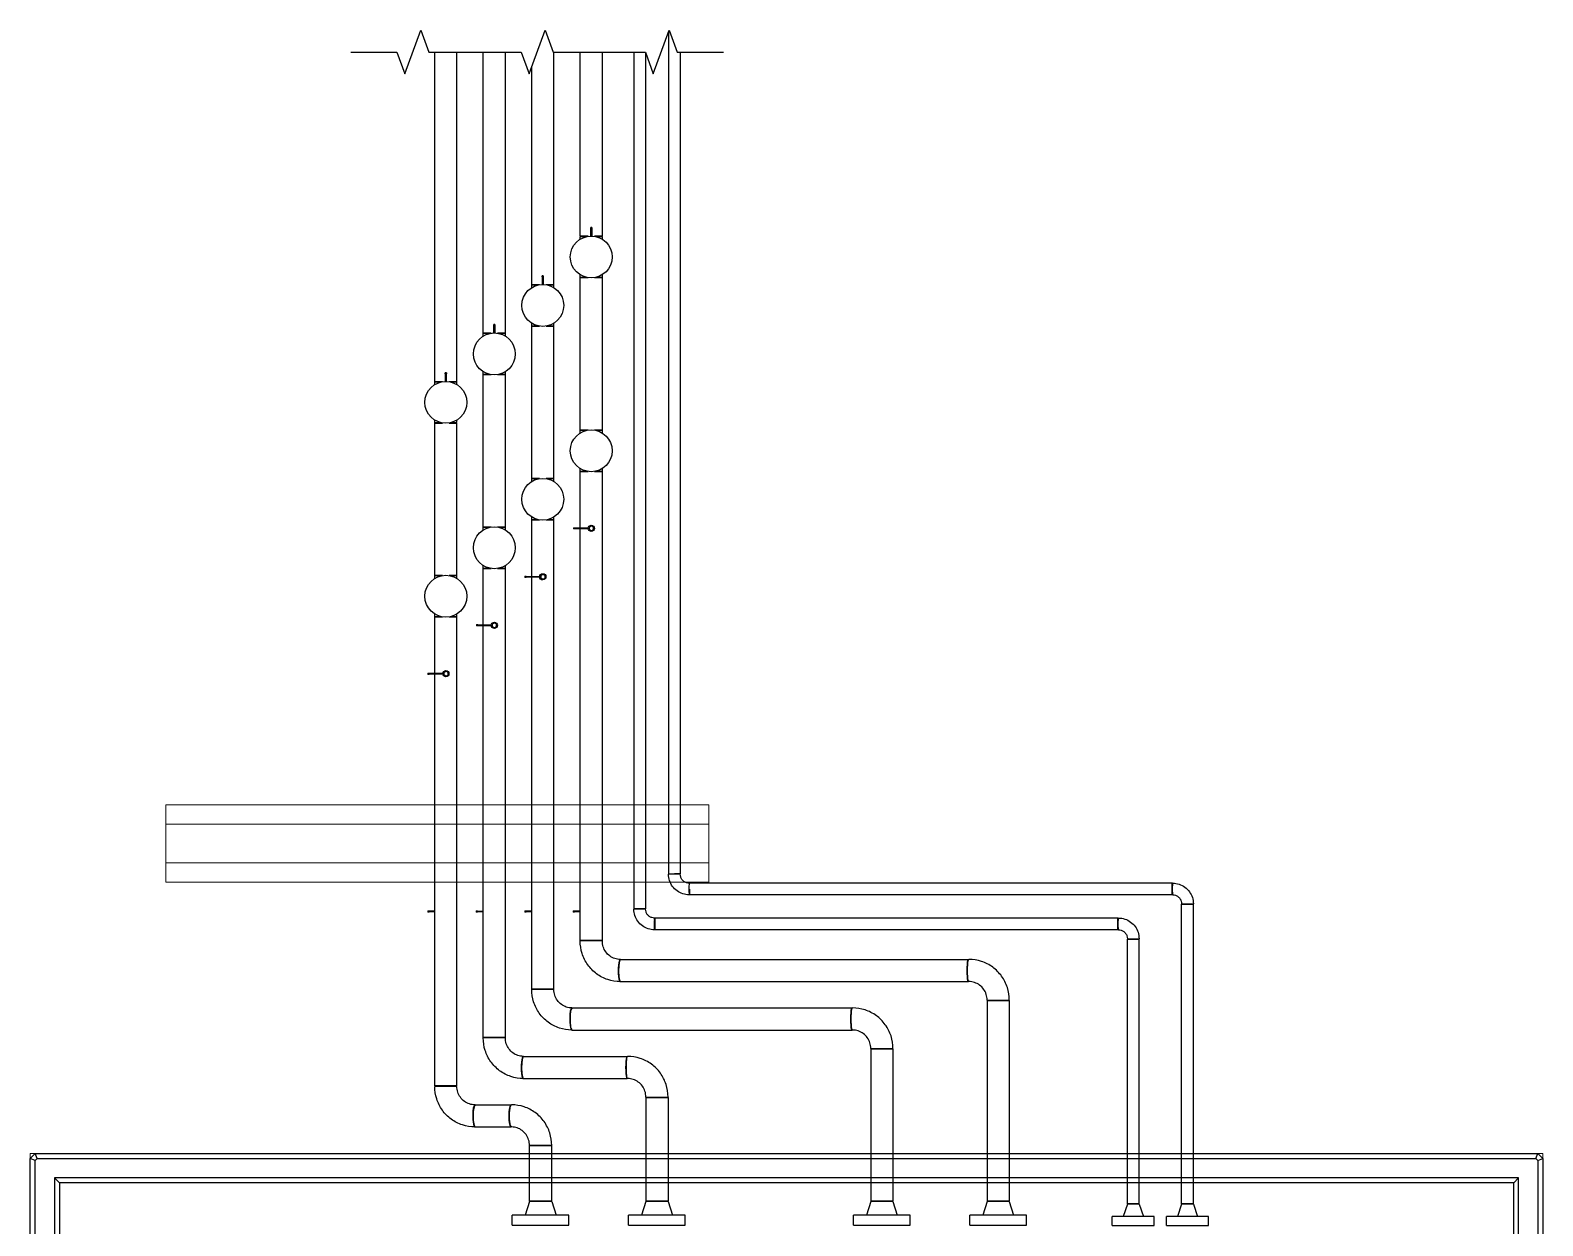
# Model space of a CAD drawing. Header units: millimetres. Extents: x 553637 to 584936, y 5008 to 53898.
# Drawn here: x 556236 to 564036, y 15547 to 21714 of the extents above; entities that cross this region are included whole.
import ezdxf

# ---------------------------------------------------------------- set-up
doc = ezdxf.new("R2010")
doc.units = ezdxf.units.MM
doc.header["$LTSCALE"] = 10
doc.header["$MEASUREMENT"] = 0
for name, color, linetype in [('1', 1, 'Continuous'), ('2', 2, 'Continuous'), ('8', 8, 'Continuous'), ('CAÑERIAS PH 234', 20, 'Continuous')]:
    doc.layers.add(name, color=color, linetype=linetype)

# ---------------------------------------------------------------- blocks, each defined once
blk = doc.blocks.new('A$C79EB0E72')
at = {"layer": '8'}
for p, q in [((25, -35.4), (0, -25)), ((35.4, -25), (25, 0)), ((7764.8, -25), (7775.2, 0)), ((7775.2, -35.4), (7800.2, -25)), ((150, -150), (125, -125)), ((7675.2, -125), (7650.2, -150)), ((150, -4750.1), (125, -4775.1)), ((7675.2, -4775.1), (7650.2, -4750.1)), ((25, -4864.8), (0, -4875.1)), ((35.4, -4875.1), (25, -4900.1)), ((7764.8, -4875.1), (7775.2, -4900.1)), ((7775.2, -4864.8), (7800.2, -4875.1))]:
    blk.add_line(p, q, dxfattribs=at)
at = {"layer": '8', "ltscale": 0.01}
for p, q in [((0, -2490.1), (7800.2, -2490.1)), ((0, -2510.1), (7800.2, -2510.1))]:
    blk.add_line(p, q, dxfattribs=at)
at = {"layer": '8', "lineweight": 0}
blk.add_lwpolyline([(0, -4900), (7800, -4900), (7800, 0), (0, 0)], close=True, dxfattribs=at)
at = {"layer": '8', "lineweight": 25}
for points in [[(7800.2, -2390.1), (0, -2390.1), (0, -25), (25, 0), (7775.2, 0), (7800.2, -25), (7800.2, -2390.1)], [(25, -2390.1), (25, -35.4), (35.4, -25), (7764.8, -25), (7775.2, -35.4), (7775.2, -2390.1)], [(7675.2, -2390.1), (7675.2, -125), (125, -125), (125, -2390.1)], [(7650.2, -2390.1), (7650.2, -150), (150, -150), (150, -2390.1)], [(7800.2, -2410.1), (0, -2410.1), (0, -4875.1), (25, -4900.1), (7775.2, -4900.1), (7800.2, -4875.1), (7800.2, -2410.1)], [(25, -2410.1), (25, -4864.8), (35.4, -4875.1), (7764.8, -4875.1), (7775.2, -4864.8), (7775.2, -2410.1)], [(7675.2, -2410.1), (7675.2, -4775.1), (125, -4775.1), (125, -2410.1)], [(7650.2, -2410.1), (7650.2, -4750.1), (150, -4750.1), (150, -2410.1)]]:
    blk.add_lwpolyline(points, dxfattribs=at)
blk = doc.blocks.new('SL-01')
at = {"layer": '8', "lineweight": 0}
for p, q in [((1400, 200), (-1400, 200)), ((-1400, -200), (-1400, 200)), ((1400, -200), (1400, 200)), ((1400, 100), (-1400, 100)), ((1400, -100), (-1400, -100)), ((1400, -200), (-1400, -200))]:
    blk.add_line(p, q, dxfattribs=at)

msp = doc.modelspace()

# ---------------------------------------------------------------- linework, layer by layer
at = {"layer": '1'}
msp.add_lwpolyline([(557888.6, 21601.5), (558126.8, 21601.5), (558167.8, 21488.8), (558249.9, 21714.3), (558290.9, 21601.5), (558767.3, 21601.5), (558808.3, 21488.8), (558890.4, 21714.3), (558931.5, 21601.5), (559407.8, 21601.5), (559448.8, 21488.8), (559530.9, 21714.3), (559572, 21601.5), (559810.1, 21601.5)], dxfattribs=at)
at = {"layer": 'CAÑERIAS PH 234'}
for p, q in [((559527.5, 21704.9), (559527.5, 17362.3)), ((558321.7, 19901.3), (558321.7, 21601.5)), ((558436, 19901.3), (558436, 21601.5)), ((558571.7, 20151.3), (558571.7, 21601.5)), ((558686, 20151.3), (558686, 21601.5)), ((558936, 20401.3), (558936, 21601.5)), ((559071.7, 20651.3), (559071.7, 21601.5)), ((559186, 20651.3), (559186, 21601.5)), ((559348.8, 21601.5), (559348.8, 17182.3)), ((559409.1, 21598), (559409.1, 17182.3)), ((559587.8, 21601.5), (559587.8, 17362.3)), ((558821.7, 20401.3), (558821.7, 21525.4)), ((559131.6, 20697.1), (559126, 20697.1)), ((559126, 20691.5), (559126, 20697.1)), ((559131.6, 20691.5), (559126, 20691.5)), ((559126.7, 20652.6), (559126.7, 20691.5)), ((559130.9, 20691.5), (559130.9, 20652.6)), ((559131.6, 20697.1), (559131.6, 20691.5)), ((559112.1, 20651.3), (559071.7, 20651.3)), ((559071.7, 20636.3), (559071.7, 20649.3)), ((559102.3, 20649.3), (559071.7, 20649.3)), ((559130.9, 20652.6), (559126.7, 20652.6)), ((559186, 20651.3), (559145.5, 20651.3)), ((559186, 20649.3), (559155.3, 20649.3)), ((559186, 20636.3), (559186, 20649.3)), ((558876, 20441.5), (558876, 20447.1)), ((558881.6, 20447.1), (558876, 20447.1)), ((558881.6, 20441.5), (558876, 20441.5)), ((558876.7, 20402.6), (558876.7, 20441.5)), ((558880.9, 20441.5), (558880.9, 20402.6)), ((558881.6, 20447.1), (558881.6, 20441.5)), ((559071.7, 20440), (559071.7, 20453.1)), ((559071.7, 20440), (559102.3, 20440)), ((559071.7, 20438), (559112.1, 20438)), ((559071.7, 19651.3), (559071.7, 20438)), ((559145.5, 20438), (559186, 20438)), ((559155.3, 20440), (559186, 20440)), ((559186, 20440), (559186, 20453.1)), ((559186, 19651.3), (559186, 20438)), ((558862.1, 20401.3), (558821.7, 20401.3)), ((558852.3, 20399.3), (558821.7, 20399.3)), ((558821.7, 20386.3), (558821.7, 20399.3)), ((558880.9, 20402.6), (558876.7, 20402.6)), ((558936, 20401.3), (558895.5, 20401.3)), ((558936, 20399.3), (558905.3, 20399.3)), ((558936, 20386.3), (558936, 20399.3)), ((558821.7, 20190), (558821.7, 20203.1)), ((558936, 20190), (558936, 20203.1)), ((558612.1, 20151.3), (558571.7, 20151.3)), ((558571.7, 20136.3), (558571.7, 20149.3)), ((558602.3, 20149.3), (558571.7, 20149.3)), ((558631.6, 20197.1), (558626, 20197.1)), ((558626, 20191.5), (558626, 20197.1)), ((558631.6, 20191.5), (558626, 20191.5)), ((558626.7, 20152.6), (558626.7, 20191.5)), ((558630.9, 20152.6), (558626.7, 20152.6)), ((558630.9, 20191.5), (558630.9, 20152.6)), ((558631.6, 20197.1), (558631.6, 20191.5)), ((558686, 20151.3), (558645.5, 20151.3)), ((558686, 20149.3), (558655.3, 20149.3)), ((558686, 20136.3), (558686, 20149.3)), ((558821.7, 20190), (558852.3, 20190)), ((558821.7, 20188), (558862.1, 20188)), ((558821.7, 19401.3), (558821.7, 20188)), ((558895.5, 20188), (558936, 20188)), ((558905.3, 20190), (558936, 20190)), ((558936, 19401.3), (558936, 20188)), ((558362.1, 19901.3), (558321.7, 19901.3)), ((558321.7, 19886.3), (558321.7, 19899.3)), ((558352.3, 19899.3), (558321.7, 19899.3)), ((558381.6, 19947.1), (558376, 19947.1)), ((558376, 19941.5), (558376, 19947.1)), ((558381.6, 19941.5), (558376, 19941.5)), ((558376.7, 19902.6), (558376.7, 19941.5)), ((558380.9, 19902.6), (558376.7, 19902.6)), ((558380.9, 19941.5), (558380.9, 19902.6)), ((558381.6, 19947.1), (558381.6, 19941.5)), ((558436, 19901.3), (558395.5, 19901.3)), ((558436, 19899.3), (558405.3, 19899.3)), ((558436, 19886.3), (558436, 19899.3)), ((558571.7, 19940), (558571.7, 19953.1)), ((558571.7, 19940), (558602.3, 19940)), ((558571.7, 19938), (558612.1, 19938)), ((558571.7, 19151.3), (558571.7, 19938)), ((558645.5, 19938), (558686, 19938)), ((558655.3, 19940), (558686, 19940)), ((558686, 19940), (558686, 19953.1)), ((558686, 19151.3), (558686, 19938)), ((558321.7, 18901.3), (558321.7, 19703.1)), ((558321.7, 19690), (558352.3, 19690)), ((558321.7, 19688), (558362.1, 19688)), ((558395.5, 19688), (558436, 19688)), ((558405.3, 19690), (558436, 19690)), ((558436, 19690), (558436, 19703.1)), ((558436, 18901.3), (558436, 19688)), ((559112.1, 19651.3), (559071.7, 19651.3)), ((559102.3, 19649.3), (559071.7, 19649.3)), ((559071.7, 19636.3), (559071.7, 19649.3)), ((559186, 19651.3), (559145.5, 19651.3)), ((559186, 19649.3), (559155.3, 19649.3)), ((559186, 19636.3), (559186, 19649.3)), ((559071.7, 19440), (559071.7, 19453.1)), ((559071.7, 19440), (559102.3, 19440)), ((559071.7, 19438), (559112.1, 19438)), ((559071.7, 19147.1), (559071.7, 19438)), ((559145.5, 19438), (559186, 19438)), ((559155.3, 19440), (559186, 19440)), ((559186, 19440), (559186, 19453.1)), ((559186, 17018), (559186, 19438)), ((558862.1, 19401.3), (558821.7, 19401.3)), ((558852.3, 19399.3), (558821.7, 19399.3)), ((558821.7, 19386.3), (558821.7, 19399.3)), ((558936, 19401.3), (558895.5, 19401.3)), ((558936, 19399.3), (558905.3, 19399.3)), ((558936, 19386.3), (558936, 19399.3)), ((558821.7, 19190), (558821.7, 19203.1)), ((558821.7, 19190), (558852.3, 19190)), ((558905.3, 19190), (558936, 19190)), ((558936, 19190), (558936, 19203.1)), ((558612.1, 19151.3), (558571.7, 19151.3)), ((558602.3, 19149.3), (558571.7, 19149.3)), ((558571.7, 19136.3), (558571.7, 19149.3)), ((558686, 19151.3), (558645.5, 19151.3)), ((558686, 19149.3), (558655.3, 19149.3)), ((558686, 19136.3), (558686, 19149.3)), ((558821.7, 19188), (558862.1, 19188)), ((558821.7, 18897.1), (558821.7, 19188)), ((558895.5, 19188), (558936, 19188)), ((558936, 16768), (558936, 19188)), ((559036.8, 19147.9), (559043.4, 19147.9)), ((559036.8, 19147.9), (559036.8, 19141.5)), ((559043.4, 19141.5), (559036.8, 19141.5)), ((559037, 19147.9), (559037, 19141.5)), ((559043.4, 19147.9), (559043.4, 19141.5)), ((559043.4, 19147.1), (559113, 19147.1)), ((559113, 19142.3), (559043.4, 19142.3)), ((559071.7, 17018), (559071.7, 19142.3)), ((559113, 19147.1), (559113, 19142.3)), ((559117.9, 19151.2), (559129.1, 19157.6)), ((559118.8, 19151.7), (559117.9, 19151.2)), ((559117.9, 19151.1), (559117.9, 19150.1)), ((559117.9, 19138.3), (559117.9, 19151.1)), ((559117.9, 19150.1), (559117.9, 19139.3)), ((559117.9, 19139.3), (559117.9, 19138.3)), ((559117.9, 19138.2), (559117.9, 19138.2)), ((559129.1, 19131.8), (559117.9, 19138.2)), ((559117.9, 19138.2), (559118.8, 19137.7)), ((559117.9, 19138.2), (559117.9, 19138.2)), ((559128.2, 19157.1), (559118.8, 19151.7)), ((559118.8, 19137.7), (559128.2, 19132.3)), ((559139.3, 19151.7), (559130, 19157.1)), ((559130, 19132.3), (559139.3, 19137.7)), ((559140.3, 19151.1), (559140.3, 19151.1)), ((559140.3, 19139.3), (559140.3, 19150.1)), ((559140.3, 19138.2), (559140.3, 19138.2)), ((558362.1, 18901.3), (558321.7, 18901.3)), ((558352.3, 18899.3), (558321.7, 18899.3)), ((558321.7, 18886.3), (558321.7, 18899.3)), ((558436, 18901.3), (558395.5, 18901.3)), ((558436, 18899.3), (558405.3, 18899.3)), ((558436, 18886.3), (558436, 18899.3)), ((558571.7, 18940), (558571.7, 18953.1)), ((558571.7, 18940), (558602.3, 18940)), ((558571.7, 18938), (558612.1, 18938)), ((558571.7, 18647.1), (558571.7, 18938)), ((558645.5, 18938), (558686, 18938)), ((558655.3, 18940), (558686, 18940)), ((558686, 18940), (558686, 18953.1)), ((558686, 16518), (558686, 18938)), ((558786.8, 18897.9), (558793.4, 18897.9)), ((558786.8, 18897.9), (558786.8, 18891.5)), ((558793.4, 18891.5), (558786.8, 18891.5)), ((558787, 18897.9), (558787, 18891.5)), ((558793.4, 18897.9), (558793.4, 18891.5)), ((558793.4, 18897.1), (558863, 18897.1)), ((558863, 18892.3), (558793.4, 18892.3)), ((558821.7, 16768), (558821.7, 18892.3)), ((558863, 18897.1), (558863, 18892.3)), ((558867.9, 18901.2), (558879.1, 18907.6)), ((558868.8, 18901.7), (558867.9, 18901.2)), ((558867.9, 18901.1), (558867.9, 18900.1)), ((558867.9, 18888.3), (558867.9, 18901.1)), ((558867.9, 18900.1), (558867.9, 18889.3)), ((558867.9, 18889.3), (558867.9, 18888.3)), ((558867.9, 18888.2), (558867.9, 18888.2)), ((558867.9, 18888.2), (558867.9, 18888.2)), ((558879.1, 18881.8), (558867.9, 18888.2)), ((558867.9, 18888.2), (558868.8, 18887.7)), ((558878.2, 18907.1), (558868.8, 18901.7)), ((558868.8, 18887.7), (558878.2, 18882.3)), ((558889.3, 18901.7), (558880, 18907.1)), ((558880, 18882.3), (558889.3, 18887.7)), ((558890.3, 18901.1), (558890.3, 18901.1)), ((558890.3, 18889.3), (558890.3, 18900.1)), ((558890.3, 18888.2), (558890.3, 18888.2)), ((558321.7, 18690), (558321.7, 18703.1)), ((558321.7, 18690), (558352.3, 18690)), ((558321.7, 18397.1), (558321.7, 18688)), ((558321.7, 18688), (558362.1, 18688)), ((558395.5, 18688), (558436, 18688)), ((558405.3, 18690), (558436, 18690)), ((558436, 18690), (558436, 18703.1)), ((558436, 16268), (558436, 18688)), ((558536.8, 18647.9), (558536.8, 18641.5)), ((558536.8, 18647.9), (558543.4, 18647.9)), ((558537, 18647.9), (558537, 18641.5)), ((558543.4, 18647.9), (558543.4, 18641.5)), ((558543.4, 18647.1), (558613, 18647.1)), ((558613, 18647.1), (558613, 18642.3)), ((558617.9, 18651.2), (558629.1, 18657.6)), ((558618.8, 18651.7), (558617.9, 18651.2)), ((558617.9, 18651.1), (558617.9, 18650.1)), ((558617.9, 18638.3), (558617.9, 18651.1)), ((558617.9, 18650.1), (558617.9, 18639.3)), ((558628.2, 18657.1), (558618.8, 18651.7)), ((558639.3, 18651.7), (558630, 18657.1)), ((558640.3, 18651.1), (558640.3, 18651.1)), ((558640.3, 18639.3), (558640.3, 18650.1)), ((558543.4, 18641.5), (558536.8, 18641.5)), ((558613, 18642.3), (558543.4, 18642.3)), ((558571.7, 16518), (558571.7, 18642.3)), ((558617.9, 18639.3), (558617.9, 18638.3)), ((558629.1, 18631.8), (558617.9, 18638.2)), ((558617.9, 18638.2), (558617.9, 18638.2)), ((558617.9, 18638.2), (558617.9, 18638.2)), ((558617.9, 18638.2), (558618.8, 18637.7)), ((558618.8, 18637.7), (558628.2, 18632.3)), ((558630, 18632.3), (558639.3, 18637.7)), ((558640.3, 18638.2), (558640.3, 18638.2)), ((558286.8, 18397.9), (558286.8, 18391.5)), ((558286.8, 18397.9), (558293.4, 18397.9)), ((558293.4, 18391.5), (558286.8, 18391.5)), ((558287, 18397.9), (558287, 18391.5)), ((558293.4, 18397.9), (558293.4, 18391.5)), ((558293.4, 18397.1), (558363, 18397.1)), ((558363, 18392.3), (558293.4, 18392.3)), ((558321.7, 16268), (558321.7, 18392.3)), ((558363, 18397.1), (558363, 18392.3)), ((558367.9, 18401.2), (558379.1, 18407.6)), ((558368.8, 18401.7), (558367.9, 18401.2)), ((558367.9, 18401.1), (558367.9, 18400.1)), ((558367.9, 18388.3), (558367.9, 18401.1)), ((558367.9, 18400.1), (558367.9, 18389.3)), ((558367.9, 18389.3), (558367.9, 18388.3)), ((558367.9, 18388.2), (558368.8, 18387.7)), ((558367.9, 18388.2), (558367.9, 18388.2)), ((558379.1, 18381.8), (558367.9, 18388.2)), ((558367.9, 18388.2), (558367.9, 18388.2)), ((558378.2, 18407.1), (558368.8, 18401.7)), ((558368.8, 18387.7), (558378.2, 18382.3)), ((558389.3, 18401.7), (558380, 18407.1)), ((558380, 18382.3), (558389.3, 18387.7)), ((558390.3, 18401.1), (558390.3, 18401.1)), ((558390.3, 18389.3), (558390.3, 18400.1)), ((558390.3, 18388.2), (558390.3, 18388.2)), ((559587.8, 17360.3), (559527.5, 17360.3)), ((559587.8, 17362.3), (559557.7, 17362.3)), ((562125.5, 17314.3), (559635.8, 17314.3)), ((562125.5, 17254), (559635.8, 17254)), ((558286.8, 17171.6), (558286.8, 17165.2)), ((558286.8, 17171.6), (558293.4, 17171.6)), ((558293.4, 17165.2), (558286.8, 17165.2)), ((558287, 17171.6), (558287, 17165.2)), ((558293.4, 17171.6), (558293.4, 17165.2)), ((558293.4, 17170.8), (558321.7, 17170.8)), ((558321.7, 17166), (558293.4, 17166)), ((558535.6, 17171.3), (558542.2, 17171.3)), ((558535.6, 17171.3), (558535.6, 17164.9)), ((558542.2, 17164.9), (558535.6, 17164.9)), ((558535.8, 17171.3), (558535.8, 17164.9)), ((558542.2, 17171.3), (558542.2, 17164.9)), ((558542.2, 17170.5), (558570.4, 17170.5)), ((558570.4, 17165.7), (558542.2, 17165.7)), ((558786.2, 17171.6), (558792.9, 17171.6)), ((558786.2, 17171.6), (558786.2, 17165.2)), ((558792.9, 17165.2), (558786.2, 17165.2)), ((558786.4, 17171.6), (558786.4, 17165.2)), ((558792.9, 17171.6), (558792.9, 17165.2)), ((558792.9, 17170.8), (558821.1, 17170.8)), ((558821.1, 17166), (558792.9, 17166)), ((559035.5, 17171.6), (559042.1, 17171.6)), ((559035.5, 17171.6), (559035.5, 17165.2)), ((559042.1, 17165.2), (559035.5, 17165.2)), ((559035.7, 17171.6), (559035.7, 17165.2)), ((559042.1, 17171.6), (559042.1, 17165.2)), ((559042.1, 17170.8), (559070.4, 17170.8)), ((559070.4, 17166), (559042.1, 17166)), ((559409.1, 17182.3), (559348.8, 17182.3)), ((559409.1, 17180.3), (559348.8, 17180.3)), ((562173.5, 17207.9), (562233.8, 17207.9)), ((562173.5, 17205.9), (562233.8, 17205.9)), ((562173.5, 15660), (562173.5, 17205.9)), ((562233.8, 15660), (562233.8, 17205.9)), ((561845.5, 17134.3), (559457, 17134.3)), ((559186, 17018), (559071.7, 17018)), ((559186, 17016), (559071.7, 17016)), ((561845.5, 17074), (559457, 17074)), ((561893.5, 17027.9), (561953.8, 17027.9)), ((561893.5, 15660), (561893.5, 17025.9)), ((561893.5, 17025.9), (561953.8, 17025.9)), ((561953.8, 15660), (561953.8, 17025.9)), ((559280.3, 16920.8), (561074, 16920.8)), ((559278.4, 16806.5), (561074, 16806.5)), ((558936, 16768), (558821.7, 16768)), ((558936, 16766), (558821.7, 16766)), ((561170.5, 16711.2), (561284.8, 16711.2)), ((561170.5, 16709.2), (561284.8, 16709.2)), ((561170.5, 16709.2), (561170.5, 15673.7)), ((561284.8, 16709.2), (561284.8, 15673.7)), ((559030.3, 16670.8), (560474.3, 16670.8)), ((559028.3, 16556.5), (560474.2, 16556.5)), ((558686, 16518), (558571.7, 16518)), ((558686, 16516), (558571.7, 16516)), ((560570.5, 16461.2), (560684.8, 16461.2)), ((560570.5, 16459.2), (560684.8, 16459.2)), ((560570.5, 16459.2), (560570.5, 15673.7)), ((560684.8, 16459.2), (560684.8, 15673.7)), ((558780.3, 16420.8), (559314.5, 16420.8)), ((558778.4, 16306.5), (559314.5, 16306.5)), ((558436, 16268), (558321.7, 16268)), ((558436, 16266), (558321.7, 16266)), ((558530.3, 16170.8), (558716.1, 16170.8)), ((559410.5, 16211.2), (559524.8, 16211.2)), ((559410.5, 16209.2), (559410.5, 15673.7)), ((559410.5, 16209.2), (559524.8, 16209.2)), ((559524.8, 16209.2), (559524.8, 15673.7)), ((558530.3, 16056.5), (558716.1, 16056.5)), ((558924.8, 15961.2), (558810.5, 15961.2)), ((558810.5, 15674.7), (558810.5, 15959.2)), ((558924.8, 15959.2), (558810.5, 15959.2)), ((558924.8, 15674.7), (558924.8, 15959.2)), ((559013.7, 15601.9), (558721.6, 15601.9)), ((558721.6, 15549.5), (558721.6, 15601.9)), ((558810.5, 15671.7), (558788.3, 15601.9)), ((558924.8, 15673.7), (558810.5, 15673.7)), ((558924.8, 15671.7), (558810.5, 15671.7)), ((558924.8, 15671.7), (558947, 15601.9)), ((559013.7, 15549.5), (559013.7, 15601.9)), ((559321.6, 15549.5), (559321.6, 15601.9)), ((559613.7, 15601.9), (559321.6, 15601.9)), ((559410.5, 15671.7), (559388.3, 15601.9)), ((559524.8, 15673.7), (559410.5, 15673.7)), ((559524.8, 15671.7), (559410.5, 15671.7)), ((559524.8, 15671.7), (559547, 15601.9)), ((559613.7, 15549.5), (559613.7, 15601.9)), ((560773.7, 15601.9), (560481.6, 15601.9)), ((560481.6, 15549.5), (560481.6, 15601.9)), ((560570.5, 15671.7), (560548.3, 15601.9)), ((560684.8, 15673.7), (560570.5, 15673.7)), ((560684.8, 15671.7), (560570.5, 15671.7)), ((560684.8, 15671.7), (560707, 15601.9)), ((560773.7, 15549.5), (560773.7, 15601.9)), ((561081.6, 15549.5), (561081.6, 15601.9)), ((561373.7, 15601.9), (561081.6, 15601.9)), ((561170.5, 15671.7), (561148.3, 15601.9)), ((561284.8, 15673.7), (561170.5, 15673.7)), ((561284.8, 15671.7), (561170.5, 15671.7)), ((561284.8, 15671.7), (561307, 15601.9)), ((561373.7, 15549.5), (561373.7, 15601.9)), ((561893.5, 15658), (561871.3, 15594.5)), ((561953.8, 15660), (561893.5, 15660)), ((561953.8, 15658), (561893.5, 15658)), ((561953.8, 15658), (561976, 15594.5)), ((562173.5, 15658), (562151.3, 15594.5)), ((562233.8, 15660), (562173.5, 15660)), ((562233.8, 15658), (562173.5, 15658)), ((562233.8, 15658), (562256, 15594.5)), ((558721.6, 15549.5), (559013.7, 15549.5)), ((559321.6, 15549.5), (559613.7, 15549.5)), ((560481.6, 15549.5), (560773.7, 15549.5)), ((561081.6, 15549.5), (561373.7, 15549.5)), ((562031.6, 15594.5), (561815.7, 15594.5)), ((561815.7, 15548.5), (561815.7, 15594.5)), ((561815.7, 15548.5), (562031.6, 15548.5)), ((562031.6, 15548.5), (562031.6, 15594.5)), ((562311.6, 15594.5), (562095.7, 15594.5)), ((562095.7, 15548.5), (562095.7, 15594.5)), ((562095.7, 15548.5), (562311.6, 15548.5)), ((562311.6, 15548.5), (562311.6, 15594.5))]:
    msp.add_line(p, q, dxfattribs=at)
for centre in [(559128.8, 20544.7), (558878.8, 20294.7), (558628.8, 20044.7), (558378.8, 19794.7), (559128.8, 19544.7), (558878.8, 19294.7), (558628.8, 19044.7), (558378.8, 18794.7)]:
    msp.add_circle(centre, 108, dxfattribs=at)
at = {"layer": 'CAÑERIAS PH 234', "extrusion": (0, 0, -1)}
for centre, radius, start, end in [((-559129, 19144.7), 16, 1.03031, 358.96969), ((-559129.1, 19144.7), 11.6, 343.50287, 16.49713), ((-559129.1, 19144.7), 12.9, 30.03074, 30.04626), ((-559129.1, 19144.7), 12.4, 325.75774, 334.24223), ((-559129.1, 19144.7), 12.9, 330.01521, 330.04623), ((-559129.1, 19144.7), 12.9, 329.95374, 329.96926), ((-559129.1, 19144.7), 11.6, 43.65322, 76.34681), ((-559129.1, 19144.7), 11.6, 283.65319, 316.34678), ((-558879, 18894.7), 16, 1.03031, 358.96969), ((-558879.1, 18894.7), 11.6, 343.50287, 16.49713), ((-558879.1, 18894.7), 12.9, 30.03074, 30.04626), ((-558879.1, 18894.7), 12.4, 325.75774, 334.24223), ((-558879.1, 18894.7), 12.9, 330.01521, 330.04623), ((-558879.1, 18894.7), 12.9, 329.95374, 329.96926), ((-558879.1, 18894.7), 11.6, 43.65322, 76.34681), ((-558879.1, 18894.7), 11.6, 283.65319, 316.34678), ((-558629, 18644.7), 16, 1.03031, 358.96969), ((-558629.1, 18644.7), 11.6, 343.50287, 16.49713), ((-558629.1, 18644.7), 12.9, 30.03074, 30.04626), ((-558629.1, 18644.7), 11.6, 43.65322, 76.34681), ((-558629.1, 18644.7), 12.4, 325.75774, 334.24223), ((-558629.1, 18644.7), 12.9, 330.01521, 330.04623), ((-558629.1, 18644.7), 12.9, 329.95374, 329.96926), ((-558629.1, 18644.7), 11.6, 283.65319, 316.34678), ((-558379, 18394.7), 16, 1.03031, 358.96969), ((-558379.1, 18394.7), 11.6, 343.50287, 16.49713), ((-558379.1, 18394.7), 12.9, 30.03074, 30.04626), ((-558379.1, 18394.7), 12.4, 325.75774, 334.24223), ((-558379.1, 18394.7), 12.9, 330.01521, 330.04623), ((-558379.1, 18394.7), 12.9, 329.95374, 329.96926), ((-558379.1, 18394.7), 11.6, 43.65322, 76.34681), ((-558379.1, 18394.7), 11.6, 283.65319, 316.34678)]:
    msp.add_arc(centre, radius, start, end, dxfattribs=at)
at = {"layer": 'CAÑERIAS PH 234'}
for centre, start, end in [((559129.1, 19144.7), 163.71887, 196.28113), ((559129.1, 19144.7), 103.76182, 136.23816), ((559129.1, 19144.7), 223.76184, 256.23818), ((559129.1, 19144.7), 43.92268, 76.07735), ((559129.1, 19144.7), 283.92265, 316.07732), ((559129.1, 19144.7), 344.04127, 15.95869), ((558879.1, 18894.7), 163.71887, 196.28113), ((558879.1, 18894.7), 103.76182, 136.23816), ((558879.1, 18894.7), 223.76184, 256.23818), ((558879.1, 18894.7), 43.92268, 76.07735), ((558879.1, 18894.7), 283.92265, 316.07732), ((558879.1, 18894.7), 344.04127, 15.95869), ((558629.1, 18644.7), 163.71887, 196.28113), ((558629.1, 18644.7), 103.76182, 136.23816), ((558629.1, 18644.7), 43.92268, 76.07735), ((558629.1, 18644.7), 344.04127, 15.95869), ((558629.1, 18644.7), 223.76184, 256.23818), ((558629.1, 18644.7), 283.92265, 316.07732), ((558379.1, 18394.7), 163.71887, 196.28113), ((558379.1, 18394.7), 103.76182, 136.23816), ((558379.1, 18394.7), 223.76184, 256.23818), ((558379.1, 18394.7), 43.92268, 76.07735), ((558379.1, 18394.7), 283.92265, 316.07732), ((558379.1, 18394.7), 344.04127, 15.95869)]:
    msp.add_arc(centre, 11.6, start, end, dxfattribs=at)
at = {"layer": 'CAÑERIAS PH 234', "extrusion": (1.39796e-19, 5.30413e-38, -1)}
for centre in [(-559129.1, 19144.7), (-558879.1, 18894.7), (-558629.1, 18644.7), (-558379.1, 18394.7)]:
    msp.add_arc(centre, 12.4, 25.75777, 34.24226, dxfattribs=at)
at = {"layer": 'CAÑERIAS PH 234', "extrusion": (-1.34486e-19, -5.10056e-38, -1)}
for centre in [(-559129.1, 19144.7), (-558879.1, 18894.7), (-558629.1, 18644.7), (-558379.1, 18394.7)]:
    msp.add_arc(centre, 12.9, 29.95377, 29.98479, dxfattribs=at)
at = {"layer": 'CAÑERIAS PH 234', "extrusion": (-1.39796e-19, -5.30009e-38, -1)}
for centre in [(-559129.1, 19144.7), (-558879.1, 18894.7), (-558629.1, 18644.7), (-558379.1, 18394.7)]:
    msp.add_arc(centre, 12.4, 145.75774, 154.24223, dxfattribs=at)
at = {"layer": 'CAÑERIAS PH 234', "extrusion": (-1.39796e-19, -5.30332e-38, -1)}
for centre in [(-559129.1, 19144.7), (-558879.1, 18894.7), (-558629.1, 18644.7), (-558379.1, 18394.7)]:
    msp.add_arc(centre, 12.4, 205.75777, 214.24226, dxfattribs=at)
at = {"layer": 'CAÑERIAS PH 234', "extrusion": (0, 0, -1)}
for centre, major_axis, ratio, start_param, end_param in [((559123.5, 19154.4), (5.59, 3.23), 0.000534, 3.140667, 3.722001), ((559123.5, 19154.4), (5.59, 3.23), 0.000534, 2.559334, 3.140667), ((559123.5, 19154.4), (5.59, 3.23), 0.000534, 3.140667, 3.201721), ((559123.5, 19154.4), (5.59, 3.23), 0.000534, 3.079614, 3.140667), ((559117.9, 19144.7), (0, 6.45), 0.001068, 5.701852, 6.283185), ((559117.9, 19144.7), (0, 6.45), 0.001068, 0, 0.061053), ((559117.9, 19144.7), (0, 6.45), 0.001068, 0, 0.581333), ((559117.9, 19144.7), (0, 6.45), 0.001068, 6.222132, 6.283185), ((559117.9, 19144.7), (0, 6.45), 0.001068, 2.560259, 3.141593), ((559117.9, 19144.7), (0, 6.45), 0.001068, 3.141593, 3.722926), ((559117.9, 19144.7), (0, 6.45), 0.001068, 3.080539, 3.141593), ((559117.9, 19144.7), (0, 6.45), 0.001068, 3.141593, 3.202646), ((559123.5, 19135), (-5.59, 3.23), 0.000534, 0.000925, 0.582259), ((559123.5, 19135), (-5.59, 3.23), 0.000534, 5.702777, 6.284111), ((559123.5, 19135), (-5.59, 3.23), 0.000534, 0.000925, 0.061979), ((559123.5, 19135), (-5.59, 3.23), 0.000534, 6.223057, 6.284111), ((558873.5, 18904.4), (5.59, 3.23), 0.000534, 3.140667, 3.722001), ((558873.5, 18904.4), (5.59, 3.23), 0.000534, 2.559334, 3.140667), ((558873.5, 18904.4), (5.59, 3.23), 0.000534, 3.079614, 3.140667), ((558873.5, 18904.4), (5.59, 3.23), 0.000534, 3.140667, 3.201721), ((558867.9, 18894.7), (0, 6.45), 0.001068, 5.701852, 6.283185), ((558867.9, 18894.7), (0, 6.45), 0.001068, 0, 0.581333), ((558867.9, 18894.7), (0, 6.45), 0.001068, 0, 0.061053), ((558867.9, 18894.7), (0, 6.45), 0.001068, 6.222132, 6.283185), ((558867.9, 18894.7), (0, 6.45), 0.001068, 2.560259, 3.141593), ((558867.9, 18894.7), (0, 6.45), 0.001068, 3.141593, 3.722926), ((558867.9, 18894.7), (0, 6.45), 0.001068, 3.141593, 3.202646), ((558867.9, 18894.7), (0, 6.45), 0.001068, 3.080539, 3.141593), ((558873.5, 18885), (-5.59, 3.23), 0.000534, 0.000925, 0.582259), ((558873.5, 18885), (-5.59, 3.23), 0.000534, 5.702777, 6.284111), ((558873.5, 18885), (-5.59, 3.23), 0.000534, 0.000925, 0.061979), ((558873.5, 18885), (-5.59, 3.23), 0.000534, 6.223057, 6.284111), ((558623.5, 18654.4), (5.59, 3.23), 0.000534, 2.559334, 3.140667), ((558623.5, 18654.4), (5.59, 3.23), 0.000534, 3.140667, 3.722001), ((558623.5, 18654.4), (5.59, 3.23), 0.000534, 3.079614, 3.140667), ((558623.5, 18654.4), (5.59, 3.23), 0.000534, 3.140667, 3.201721), ((558617.9, 18644.7), (0, 6.45), 0.001068, 5.701852, 6.283185), ((558617.9, 18644.7), (0, 6.45), 0.001068, 6.222132, 6.283185), ((558617.9, 18644.7), (0, 6.45), 0.001068, 0, 0.581333), ((558617.9, 18644.7), (0, 6.45), 0.001068, 0, 0.061053), ((558617.9, 18644.7), (0, 6.45), 0.001068, 2.560259, 3.141593), ((558617.9, 18644.7), (0, 6.45), 0.001068, 3.141593, 3.722926), ((558617.9, 18644.7), (0, 6.45), 0.001068, 3.080539, 3.141593), ((558617.9, 18644.7), (0, 6.45), 0.001068, 3.141593, 3.202646), ((558623.5, 18635), (-5.59, 3.23), 0.000534, 0.000925, 0.582259), ((558623.5, 18635), (-5.59, 3.23), 0.000534, 5.702777, 6.284111), ((558623.5, 18635), (-5.59, 3.23), 0.000534, 0.000925, 0.061979), ((558623.5, 18635), (-5.59, 3.23), 0.000534, 6.223057, 6.284111), ((558373.5, 18404.4), (5.59, 3.23), 0.000534, 3.140667, 3.722001), ((558373.5, 18404.4), (5.59, 3.23), 0.000534, 2.559334, 3.140667), ((558373.5, 18404.4), (5.59, 3.23), 0.000534, 3.079614, 3.140667), ((558373.5, 18404.4), (5.59, 3.23), 0.000534, 3.140667, 3.201721), ((558367.9, 18394.7), (0, 6.45), 0.001068, 0, 0.581333), ((558367.9, 18394.7), (0, 6.45), 0.001068, 5.701852, 6.283185), ((558367.9, 18394.7), (0, 6.45), 0.001068, 0, 0.061053), ((558367.9, 18394.7), (0, 6.45), 0.001068, 6.222132, 6.283185), ((558367.9, 18394.7), (0, 6.45), 0.001068, 2.560259, 3.141593), ((558367.9, 18394.7), (0, 6.45), 0.001068, 3.141593, 3.722926), ((558367.9, 18394.7), (0, 6.45), 0.001068, 3.080539, 3.141593), ((558367.9, 18394.7), (0, 6.45), 0.001068, 3.141593, 3.202646), ((558373.5, 18385), (-5.59, 3.23), 0.000534, 0.000925, 0.582259), ((558373.5, 18385), (-5.59, 3.23), 0.000534, 0.000925, 0.061979), ((558373.5, 18385), (-5.59, 3.23), 0.000534, 5.702777, 6.284111), ((558373.5, 18385), (-5.59, 3.23), 0.000534, 6.223057, 6.284111), ((562125.5, 17284.1), (0, -30.2), 0.035748, 1.570796, 4.125317), ((561845.5, 17104.1), (0, -30.2), 0.037124, 5.359848, 7.853982), ((561074, 16863.6), (0, -57.1), 0.113636, 6.129504, 9.578459), ((561076.2, 16863.6), (0, -57.2), 0.113502, 0, 3.141593), ((560474.2, 16613.6), (0, -57.1), 0.113636, 6.129504, 9.578459), ((560476.2, 16613.6), (0, -57.2), 0.113502, 0, 3.141593), ((559314.2, 16363.6), (0, -57.1), 0.113636, 6.129504, 9.578459), ((559316.2, 16363.6), (0, -57.2), 0.113502, 0, 3.141593), ((558716.1, 16113.6), (0, -57.2), 0.192506, 1.570796, 3.230906), ((558718.1, 16113.6), (0, -57.2), 0.192506, 0, 3.141593), ((558716.1, 16113.6), (0, -57.2), 0.192506, 6.193872, 7.853982)]:
    msp.add_ellipse(centre, major_axis=major_axis, ratio=ratio, start_param=start_param, end_param=end_param, dxfattribs=at)
at = {"layer": 'CAÑERIAS PH 234'}
for centre, major_axis, ratio, start_param, end_param in [((559134.7, 19154.4), (5.59, -3.23), 0.000534, 0.000925, 0.580408), ((559134.7, 19135), (-5.59, -3.23), 0.000534, 2.561184, 3.140667), ((559140.3, 19144.7), (0, -6.45), 0.001068, 2.560259, 3.139742), ((559140.3, 19144.7), (0, -6.45), 0.001068, 0.001851, 0.581333), ((558884.7, 18904.4), (5.59, -3.23), 0.000534, 0.000925, 0.580408), ((558884.7, 18885), (-5.59, -3.23), 0.000534, 2.561184, 3.140667), ((558890.3, 18894.7), (0, -6.45), 0.001068, 2.560259, 3.139742), ((558890.3, 18894.7), (0, -6.45), 0.001068, 0.001851, 0.581333), ((558634.7, 18654.4), (5.59, -3.23), 0.000534, 0.000925, 0.580408), ((558640.3, 18644.7), (0, -6.45), 0.001068, 2.560259, 3.139742), ((558634.7, 18635), (-5.59, -3.23), 0.000534, 2.561184, 3.140667), ((558640.3, 18644.7), (0, -6.45), 0.001068, 0.001851, 0.581333), ((558384.7, 18404.4), (5.59, -3.23), 0.000534, 0.000925, 0.580408), ((558384.7, 18385), (-5.59, -3.23), 0.000534, 2.561184, 3.140667), ((558390.3, 18394.7), (0, -6.45), 0.001068, 2.560259, 3.139742), ((558390.3, 18394.7), (0, -6.45), 0.001068, 0.001851, 0.581333), ((559633.8, 17284.1), (0, 30.2), 0.043844, 0, 4.124833), ((559635.8, 17284.1), (0, 30.2), 0.035748, 1.570796, 3.141593), ((559455, 17104.1), (0, 30.2), 0.045951, 0, 4.064444), ((559455, 17104.1), (0, 30.2), 0.045951, 5.360334, 6.283185), ((559457, 17104.1), (0, 30.2), 0.037124, 0, 1.570796), ((559457, 17104.1), (0, 30.2), 0.037124, 1.570796, 3.141593), ((559278.4, 16863.6), (0, 57.1), 0.192506, 0, 3.230906), ((559280.3, 16863.6), (0, 57.2), 0.192506, 0, 1.570796), ((559280.3, 16863.6), (0, 57.2), 0.192506, 1.570796, 3.141593), ((559278.4, 16863.6), (0, 57.1), 0.192506, 6.193872, 6.283185), ((559028.4, 16613.6), (0, 57.1), 0.192506, 0, 3.230906), ((559030.3, 16613.6), (0, 57.2), 0.192506, 0, 1.570796), ((559028.4, 16613.6), (0, 57.1), 0.192506, 6.193872, 6.283185), ((559030.3, 16613.6), (0, 57.2), 0.192506, 1.570796, 3.141593), ((558778.4, 16363.6), (0, 57.1), 0.192506, 0, 3.230906), ((558780.3, 16363.6), (0, 57.2), 0.192506, 0, 1.570796), ((558778.4, 16363.6), (0, 57.1), 0.192506, 6.193872, 6.283185), ((558780.3, 16363.6), (0, 57.2), 0.192506, 1.570796, 3.141593), ((558528.4, 16113.6), (0, 57.1), 0.192506, 0, 3.230906), ((558530.3, 16113.6), (0, 57.2), 0.192506, 0, 1.570796), ((558528.4, 16113.6), (0, 57.1), 0.192506, 6.193872, 6.283185), ((558530.3, 16113.6), (0, 57.2), 0.192506, 1.570796, 3.141593)]:
    msp.add_ellipse(centre, major_axis=major_axis, ratio=ratio, start_param=start_param, end_param=end_param, dxfattribs=at)
at = {"layer": 'CAÑERIAS PH 234', "extrusion": (-3.29491e-15, -5.74779e-28, -1)}
msp.add_ellipse((562125.5, 17284.1), major_axis=(0, -30.2), ratio=0.035748, start_param=5.299461, end_param=7.853982, dxfattribs=at)
at = {"layer": 'CAÑERIAS PH 234', "extrusion": (2.6865e-15, -1.1515e-30, -1)}
msp.add_ellipse((562127.5, 17284.1), major_axis=(0, -30.2), ratio=0.043844, start_param=0, end_param=3.141593, dxfattribs=at)
at = {"layer": 'CAÑERIAS PH 234', "extrusion": (-3.1728e-15, 2.27005e-27, -1)}
msp.add_ellipse((561845.5, 17104.1), major_axis=(0, -30.2), ratio=0.037124, start_param=1.570796, end_param=4.06493, dxfattribs=at)
at = {"layer": 'CAÑERIAS PH 234', "extrusion": (-2.5633e-15, 2.23823e-30, -1)}
msp.add_ellipse((561847.5, 17104.1), major_axis=(0, -30.2), ratio=0.045951, start_param=0, end_param=3.141593, dxfattribs=at)
at = {"layer": 'CAÑERIAS PH 234'}
for points, knots in [([(559633.8, 17254), (559622.7, 17254), (559611.5, 17255.7), (559590.4, 17262.6), (559580.3, 17267.7), (559562.3, 17280.8), (559554.3, 17288.8), (559541.3, 17306.8), (559536.1, 17316.9), (559529.3, 17338), (559527.5, 17349.2), (559527.5, 17360.3)], [3.141593, 3.141593, 3.141593, 3.141593, 3.455752, 3.455752, 3.769911, 3.769911, 4.08407, 4.08407, 4.39823, 4.39823, 4.712389, 4.712389, 4.712389, 4.712389]), ([(559633.8, 17314.3), (559629, 17314.3), (559624.2, 17315), (559615, 17318), (559610.7, 17320.2), (559602.9, 17325.9), (559599.5, 17329.3), (559593.8, 17337.1), (559591.6, 17341.5), (559588.6, 17350.7), (559587.8, 17355.5), (559587.8, 17360.3)], [3.141593, 3.141593, 3.141593, 3.141593, 3.455752, 3.455752, 3.769911, 3.769911, 4.08407, 4.08407, 4.39823, 4.39823, 4.712389, 4.712389, 4.712389, 4.712389]), ([(562127.5, 17314.3), (562138.7, 17314.3), (562149.8, 17312.5), (562171, 17305.6), (562181, 17300.5), (562199, 17287.4), (562207, 17279.4), (562220.1, 17261.4), (562225.2, 17251.4), (562232.1, 17230.2), (562233.8, 17219.1), (562233.8, 17207.9)], [3.141593, 3.141593, 3.141593, 3.141593, 3.455752, 3.455752, 3.769911, 3.769911, 4.08407, 4.08407, 4.39823, 4.39823, 4.712389, 4.712389, 4.712389, 4.712389]), ([(562127.5, 17254), (562132.3, 17254), (562137.1, 17253.2), (562146.3, 17250.2), (562150.6, 17248), (562158.4, 17242.3), (562161.9, 17238.9), (562167.5, 17231.1), (562169.7, 17226.7), (562172.7, 17217.6), (562173.5, 17212.7), (562173.5, 17207.9)], [3.141593, 3.141593, 3.141593, 3.141593, 3.455752, 3.455752, 3.769911, 3.769911, 4.08407, 4.08407, 4.39823, 4.39823, 4.712389, 4.712389, 4.712389, 4.712389]), ([(559455, 17074), (559443.9, 17074), (559432.8, 17075.7), (559411.6, 17082.6), (559401.6, 17087.7), (559383.5, 17100.8), (559375.6, 17108.8), (559362.5, 17126.8), (559357.4, 17136.9), (559350.5, 17158), (559348.8, 17169.2), (559348.8, 17180.3)], [3.141593, 3.141593, 3.141593, 3.141593, 3.455752, 3.455752, 3.769911, 3.769911, 4.08407, 4.08407, 4.39823, 4.39823, 4.712389, 4.712389, 4.712389, 4.712389]), ([(559455, 17134.3), (559450.2, 17134.3), (559445.4, 17135), (559436.3, 17138), (559431.9, 17140.2), (559424.1, 17145.9), (559420.7, 17149.3), (559415, 17157.1), (559412.8, 17161.5), (559409.8, 17170.7), (559409.1, 17175.5), (559409.1, 17180.3)], [3.141593, 3.141593, 3.141593, 3.141593, 3.455752, 3.455752, 3.769911, 3.769911, 4.08407, 4.08407, 4.39823, 4.39823, 4.712389, 4.712389, 4.712389, 4.712389]), ([(561847.5, 17134.3), (561858.7, 17134.3), (561869.8, 17132.5), (561891, 17125.6), (561901, 17120.5), (561919, 17107.4), (561927, 17099.4), (561940.1, 17081.4), (561945.2, 17071.4), (561952.1, 17050.2), (561953.8, 17039.1), (561953.8, 17027.9)], [3.141593, 3.141593, 3.141593, 3.141593, 3.455752, 3.455752, 3.769911, 3.769911, 4.08407, 4.08407, 4.39823, 4.39823, 4.712389, 4.712389, 4.712389, 4.712389]), ([(559278.4, 16806.5), (559256.6, 16806.5), (559234.8, 16810), (559193.5, 16823.7), (559173.9, 16833.9), (559138.9, 16859.8), (559123.5, 16875.5), (559098.2, 16911), (559088.3, 16930.8), (559075, 16972.4), (559071.7, 16994.2), (559071.7, 17016)], [3.141593, 3.141593, 3.141593, 3.141593, 3.455752, 3.455752, 3.769911, 3.769911, 4.08407, 4.08407, 4.39823, 4.39823, 4.712389, 4.712389, 4.712389, 4.712389]), ([(559278.4, 16920.8), (559268.8, 16920.8), (559259.2, 16922.3), (559241, 16928.4), (559232.3, 16932.9), (559216.6, 16944.5), (559209.6, 16951.6), (559198.1, 16967.7), (559193.6, 16976.8), (559187.5, 16995.8), (559186, 17005.9), (559186, 17016), (559186, 17016), (559186, 17016)], [3.141593, 3.141593, 3.141593, 3.141593, 3.455752, 3.455752, 3.769911, 3.769911, 4.08407, 4.08407, 4.39823, 4.39823, 4.711103, 4.711103, 4.712389, 4.712389, 4.712389, 4.712389]), ([(561847.5, 17074), (561852.3, 17074), (561857.1, 17073.2), (561866.3, 17070.2), (561870.6, 17068), (561878.4, 17062.3), (561881.9, 17058.9), (561887.5, 17051.1), (561889.7, 17046.7), (561892.7, 17037.6), (561893.5, 17032.7), (561893.5, 17027.9)], [3.141593, 3.141593, 3.141593, 3.141593, 3.455752, 3.455752, 3.769911, 3.769911, 4.08407, 4.08407, 4.39823, 4.39823, 4.712389, 4.712389, 4.712389, 4.712389]), ([(561284.8, 16711.2), (561284.8, 16733.2), (561281.4, 16755.1), (561267.9, 16796.7), (561257.9, 16816.5), (561232.3, 16852), (561216.6, 16867.8), (561181.3, 16893.6), (561161.6, 16903.7), (561120, 16917.3), (561098.1, 16920.8), (561076.2, 16920.8)], [3.141593, 3.141593, 3.141593, 3.141593, 3.455752, 3.455752, 3.769911, 3.769911, 4.08407, 4.08407, 4.39823, 4.39823, 4.712389, 4.712389, 4.712389, 4.712389]), ([(561170.5, 16711.2), (561170.5, 16721.3), (561168.9, 16731.3), (561162.8, 16750.3), (561158.2, 16759.3), (561146.6, 16775.4), (561139.5, 16782.6), (561123.5, 16794.3), (561114.6, 16798.8), (561095.9, 16804.9), (561086.1, 16806.5), (561076.2, 16806.5)], [3.141593, 3.141593, 3.141593, 3.141593, 3.455752, 3.455752, 3.769911, 3.769911, 4.08407, 4.08407, 4.39823, 4.39823, 4.712389, 4.712389, 4.712389, 4.712389]), ([(559028.4, 16556.5), (559006.6, 16556.5), (558984.8, 16560), (558943.5, 16573.7), (558923.9, 16583.9), (558888.9, 16609.8), (558873.5, 16625.5), (558848.2, 16661), (558838.3, 16680.8), (558825, 16722.4), (558821.7, 16744.2), (558821.7, 16766)], [3.141593, 3.141593, 3.141593, 3.141593, 3.455752, 3.455752, 3.769911, 3.769911, 4.08407, 4.08407, 4.39823, 4.39823, 4.712389, 4.712389, 4.712389, 4.712389]), ([(559028.4, 16670.8), (559018.8, 16670.8), (559009.2, 16672.3), (558991, 16678.4), (558982.3, 16682.9), (558966.6, 16694.5), (558959.6, 16701.6), (558948.1, 16717.7), (558943.6, 16726.8), (558937.5, 16745.8), (558936, 16755.9), (558936, 16766), (558936, 16766), (558936, 16766)], [3.141593, 3.141593, 3.141593, 3.141593, 3.455752, 3.455752, 3.769911, 3.769911, 4.08407, 4.08407, 4.39823, 4.39823, 4.711103, 4.711103, 4.712389, 4.712389, 4.712389, 4.712389]), ([(560684.8, 16461.2), (560684.8, 16483.2), (560681.4, 16505.1), (560667.9, 16546.7), (560657.9, 16566.5), (560632.3, 16602), (560616.6, 16617.8), (560581.3, 16643.6), (560561.6, 16653.7), (560520, 16667.3), (560498.1, 16670.8), (560476.2, 16670.8)], [3.141593, 3.141593, 3.141593, 3.141593, 3.455752, 3.455752, 3.769911, 3.769911, 4.08407, 4.08407, 4.39823, 4.39823, 4.712389, 4.712389, 4.712389, 4.712389]), ([(560570.5, 16461.2), (560570.5, 16471.3), (560568.9, 16481.3), (560562.8, 16500.3), (560558.2, 16509.3), (560546.6, 16525.4), (560539.5, 16532.6), (560523.5, 16544.3), (560514.6, 16548.8), (560495.9, 16554.9), (560486.1, 16556.5), (560476.2, 16556.5)], [3.141593, 3.141593, 3.141593, 3.141593, 3.455752, 3.455752, 3.769911, 3.769911, 4.08407, 4.08407, 4.39823, 4.39823, 4.712389, 4.712389, 4.712389, 4.712389]), ([(558778.4, 16306.5), (558756.6, 16306.5), (558734.8, 16310), (558693.5, 16323.7), (558673.9, 16333.9), (558638.9, 16359.8), (558623.5, 16375.5), (558598.2, 16411), (558588.3, 16430.8), (558575, 16472.4), (558571.7, 16494.2), (558571.7, 16516)], [3.141593, 3.141593, 3.141593, 3.141593, 3.455752, 3.455752, 3.769911, 3.769911, 4.08407, 4.08407, 4.39823, 4.39823, 4.712389, 4.712389, 4.712389, 4.712389]), ([(558778.4, 16420.8), (558768.8, 16420.8), (558759.2, 16422.3), (558741, 16428.4), (558732.3, 16432.9), (558716.6, 16444.5), (558709.6, 16451.6), (558698.1, 16467.7), (558693.6, 16476.8), (558687.5, 16495.8), (558686, 16505.9), (558686, 16516), (558686, 16516), (558686, 16516)], [3.141593, 3.141593, 3.141593, 3.141593, 3.455752, 3.455752, 3.769911, 3.769911, 4.08407, 4.08407, 4.39823, 4.39823, 4.711103, 4.711103, 4.712389, 4.712389, 4.712389, 4.712389]), ([(559524.8, 16211.2), (559524.8, 16233.2), (559521.4, 16255.1), (559507.9, 16296.7), (559497.9, 16316.5), (559472.3, 16352), (559456.6, 16367.8), (559421.3, 16393.6), (559401.6, 16403.7), (559360, 16417.3), (559338.1, 16420.8), (559316.2, 16420.8)], [3.141593, 3.141593, 3.141593, 3.141593, 3.455752, 3.455752, 3.769911, 3.769911, 4.08407, 4.08407, 4.39823, 4.39823, 4.712389, 4.712389, 4.712389, 4.712389]), ([(559410.5, 16211.2), (559410.5, 16221.3), (559408.9, 16231.3), (559402.8, 16250.3), (559398.2, 16259.3), (559386.6, 16275.4), (559379.5, 16282.6), (559363.5, 16294.3), (559354.6, 16298.8), (559335.9, 16304.9), (559326.1, 16306.5), (559316.2, 16306.5)], [3.141593, 3.141593, 3.141593, 3.141593, 3.455752, 3.455752, 3.769911, 3.769911, 4.08407, 4.08407, 4.39823, 4.39823, 4.712389, 4.712389, 4.712389, 4.712389]), ([(558528.4, 16056.5), (558506.6, 16056.5), (558484.8, 16060), (558443.5, 16073.7), (558423.9, 16083.9), (558388.9, 16109.8), (558373.5, 16125.5), (558348.2, 16161), (558338.3, 16180.8), (558325, 16222.4), (558321.7, 16244.2), (558321.7, 16266)], [3.141593, 3.141593, 3.141593, 3.141593, 3.455752, 3.455752, 3.769911, 3.769911, 4.08407, 4.08407, 4.39823, 4.39823, 4.712389, 4.712389, 4.712389, 4.712389]), ([(558528.4, 16170.8), (558518.8, 16170.8), (558509.2, 16172.3), (558491, 16178.4), (558482.3, 16182.9), (558466.6, 16194.5), (558459.6, 16201.6), (558448.1, 16217.7), (558443.6, 16226.8), (558437.5, 16245.8), (558436, 16255.9), (558436, 16266), (558436, 16266), (558436, 16266)], [3.141593, 3.141593, 3.141593, 3.141593, 3.455752, 3.455752, 3.769911, 3.769911, 4.08407, 4.08407, 4.39823, 4.39823, 4.711103, 4.711103, 4.712389, 4.712389, 4.712389, 4.712389]), ([(558924.8, 15961.2), (558924.8, 15983.1), (558921.4, 16004.9), (558908.2, 16046.5), (558898.3, 16066.2), (558873, 16101.8), (558857.5, 16117.5), (558822.5, 16143.4), (558802.9, 16153.6), (558761.6, 16167.3), (558739.9, 16170.8), (558718.1, 16170.8)], [3.141593, 3.141593, 3.141593, 3.141593, 3.455752, 3.455752, 3.769911, 3.769911, 4.08407, 4.08407, 4.39823, 4.39823, 4.712389, 4.712389, 4.712389, 4.712389]), ([(558810.5, 15961.2), (558810.5, 15971.2), (558809, 15981.2), (558802.9, 16000.3), (558798.5, 16009.3), (558787.1, 16025.4), (558780.1, 16032.6), (558764.5, 16044.2), (558755.8, 16048.8), (558737.6, 16054.9), (558728, 16056.5), (558718.3, 16056.5), (558718.2, 16056.5), (558718.1, 16056.5)], [3.141593, 3.141593, 3.141593, 3.141593, 3.453034, 3.453034, 3.765882, 3.765882, 4.080042, 4.080042, 4.394201, 4.394201, 4.70836, 4.70836, 4.712389, 4.712389, 4.712389, 4.712389])]:
    msp.add_open_spline(points, degree=3, knots=knots, dxfattribs=at)

# ---------------------------------------------------------------- block references
at = {"layer": '2', "lineweight": 0}
msp.add_blockref('SL-01', (558335.6, 17519.1), dxfattribs=at)
at = {"layer": '8', "lineweight": 0}
msp.add_blockref('A$C79EB0E72', (556235.6, 15919.1), dxfattribs=at)

doc.saveas('drawing.dxf')
